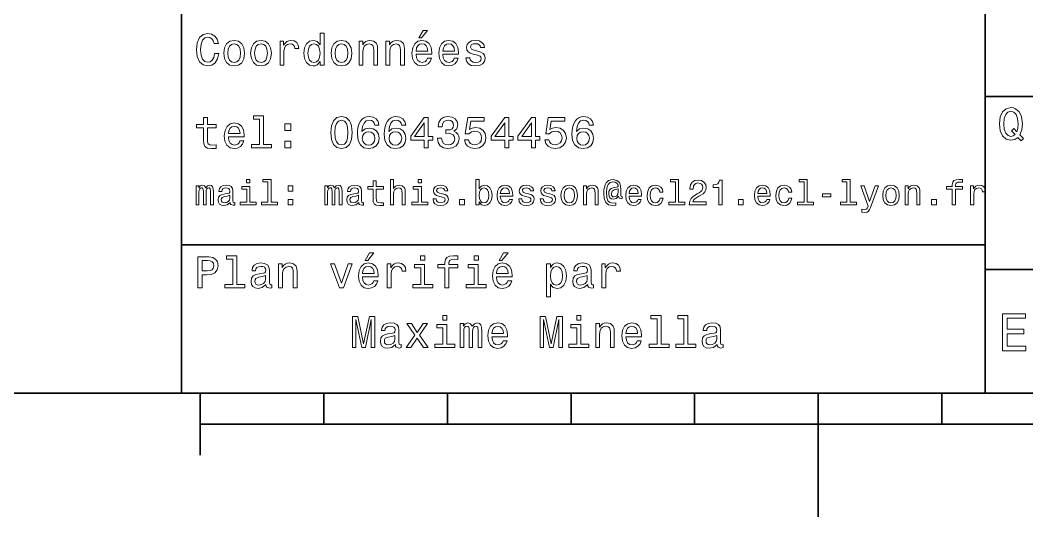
# Model space of a CAD drawing. Extents: x 0 to 297, y 0 to 210.
# Drawn here: x 83.9 to 165.4, y 0 to 40.2 of the extents above; entities that cross this region are included whole.
import ezdxf

# ---------------------------------------------------------------- set-up
doc = ezdxf.new("R2010")
doc.units = 0

msp = doc.modelspace()

# ---------------------------------------------------------------- linework, layer by layer
at = {"color": 7, "lineweight": 35}
for p, q in [((97, 10), (97, 70)), ((162, 10), (162, 70)), ((162, 34), (287, 34)), ((97, 22), (162, 22)), ((162, 20), (287, 20)), ((10, 10), (287, 10)), ((97, 10), (287, 10)), ((98.5, 7.5), (198.5, 7.5))]:
    msp.add_line(p, q, dxfattribs=at)
at = {"color": 7, "lineweight": 35, "ltscale": 0.125}
msp.add_line((98.5, 10), (98.5, 5), dxfattribs=at)
at = {"color": 7, "lineweight": 35, "ltscale": 0.0625}
for p, q in [((108.5, 10), (108.5, 7.5)), ((118.5, 10), (118.5, 7.5)), ((128.5, 10), (128.5, 7.5)), ((138.5, 10), (138.5, 7.5)), ((158.5, 10), (158.5, 7.5))]:
    msp.add_line(p, q, dxfattribs=at)
at = {"color": 7, "lineweight": 35, "ltscale": 0.25}
msp.add_line((148.5, 10), (148.5, 0), dxfattribs=at)
at = {"color": 7, "lineweight": 13}
for points in [[(99.66787, 37.460373), (99.595818, 37.15778), (99.476944, 36.941643), (99.311241, 36.808357), (99.116714, 36.765129), (98.882568, 36.829971), (98.698845, 37.024494), (98.57637, 37.341499), (98.536743, 37.780979), (98.57637, 38.216858), (98.695244, 38.537464), (98.87896, 38.731987), (99.116714, 38.80043), (99.289627, 38.764408), (99.437317, 38.663544), (99.552597, 38.501442), (99.631844, 38.278099), (99.97406, 38.278099), (99.865997, 38.620316), (99.678673, 38.879681), (99.422913, 39.041786), (99.116714, 39.099422), (98.734871, 39.009365), (98.443085, 38.757202), (98.25576, 38.342937), (98.190926, 37.780979), (98.25576, 37.219021), (98.443085, 36.804756), (98.734871, 36.548992), (99.116714, 36.462536), (99.451729, 36.530979), (99.721901, 36.721901), (99.912827, 37.035301), (100.013687, 37.460373)], [(108.201729, 36.829971), (108.201729, 36.530979), (108.51873, 36.530979), (108.51873, 39.117435), (108.20533, 39.117435), (108.20533, 38.170029), (107.963974, 38.443802), (107.816284, 38.508644), (107.646973, 38.533859), (107.340775, 38.461815), (107.103027, 38.260086), (106.948128, 37.935879), (106.894089, 37.5), (106.948128, 37.064121), (107.103027, 36.736309), (107.340775, 36.530979), (107.646973, 36.462536), (107.816284, 36.487751), (107.967575, 36.552593)], [(116.184441, 38.728386), (116.396973, 38.728386), (116.897697, 39.340778), (116.54467, 39.340778)], [(100.413544, 37.496399), (100.471184, 37.056915), (100.636887, 36.732708), (100.899857, 36.530979), (101.252884, 36.462536), (101.602303, 36.530979), (101.865273, 36.729107), (102.030983, 37.053314), (102.092216, 37.496399), (102.030983, 37.935879), (101.865273, 38.263687), (101.602303, 38.461815), (101.252884, 38.533859), (100.899857, 38.461815), (100.636887, 38.260086), (100.471184, 37.935879)], [(102.58213, 37.496399), (102.639771, 37.056915), (102.805473, 36.732708), (103.068443, 36.530979), (103.421471, 36.462536), (103.770897, 36.530979), (104.033859, 36.729107), (104.19957, 37.053314), (104.260803, 37.496399), (104.19957, 37.935879), (104.033859, 38.263687), (103.770897, 38.461815), (103.421471, 38.533859), (103.068443, 38.461815), (102.805473, 38.260086), (102.639771, 37.935879)], [(104.963257, 36.530979), (105.280258, 36.530979), (105.280258, 37.636887), (105.312683, 37.903458), (105.409943, 38.094379), (105.568443, 38.209652), (105.780983, 38.249279), (105.939484, 38.224064), (106.058357, 38.152016), (106.130402, 38.029537), (106.155617, 37.863831), (106.476227, 37.863831), (106.432999, 38.155621), (106.314117, 38.364552), (106.115997, 38.490635), (105.845825, 38.533859), (105.662102, 38.505043), (105.503601, 38.432995), (105.363113, 38.310516), (105.251442, 38.144814), (105.251442, 38.465416), (104.963257, 38.465416)], [(109.087898, 37.496399), (109.145531, 37.056915), (109.311241, 36.732708), (109.574203, 36.530979), (109.927231, 36.462536), (110.276657, 36.530979), (110.539627, 36.729107), (110.70533, 37.053314), (110.766571, 37.496399), (110.70533, 37.935879), (110.539627, 38.263687), (110.276657, 38.461815), (109.927231, 38.533859), (109.574203, 38.461815), (109.311241, 38.260086), (109.145531, 37.935879)], [(111.350143, 36.530979), (111.667145, 36.530979), (111.667145, 37.647694), (111.69957, 37.903458), (111.804031, 38.090778), (111.966141, 38.206051), (112.182274, 38.249279), (112.355186, 38.213257), (112.463257, 38.115993), (112.517288, 37.953888), (112.535301, 37.737751), (112.535301, 36.530979), (112.852303, 36.530979), (112.852303, 37.802593), (112.837898, 38.058357), (112.773056, 38.270893), (112.560516, 38.465416), (112.229103, 38.533859), (112.045387, 38.508644), (111.890488, 38.440201), (111.757202, 38.324928), (111.65274, 38.170029), (111.65274, 38.465416), (111.350143, 38.465416)], [(113.51873, 36.530979), (113.835732, 36.530979), (113.835732, 37.647694), (113.868156, 37.903458), (113.972626, 38.090778), (114.134727, 38.206051), (114.350861, 38.249279), (114.523773, 38.213257), (114.631844, 38.115993), (114.685883, 37.953888), (114.703888, 37.737751), (114.703888, 36.530979), (115.020889, 36.530979), (115.020889, 37.802593), (115.006485, 38.058357), (114.941643, 38.270893), (114.729111, 38.465416), (114.39769, 38.533859), (114.213974, 38.508644), (114.059082, 38.440201), (113.925789, 38.324928), (113.821327, 38.170029), (113.821327, 38.465416), (113.51873, 38.465416)], [(115.964699, 37.406338), (117.232712, 37.406338), (117.236313, 37.554035), (117.178673, 37.9683), (117.020172, 38.278099), (116.768013, 38.465416), (116.432999, 38.533859), (116.105186, 38.461815), (115.853027, 38.260086), (115.690918, 37.932278), (115.633286, 37.5), (115.687317, 37.056915), (115.849426, 36.732708), (116.097984, 36.530979), (116.422188, 36.462536), (116.703171, 36.509365), (116.933716, 36.631844), (117.103027, 36.826366), (117.200287, 37.085735), (116.886887, 37.085735), (116.822044, 36.941643), (116.728386, 36.833572), (116.461815, 36.747116), (116.256485, 36.786743), (116.101585, 36.912823), (116.000717, 37.118156), (115.964699, 37.395531)], [(118.133286, 37.406338), (119.401299, 37.406338), (119.4049, 37.554035), (119.34726, 37.9683), (119.188766, 38.278099), (118.9366, 38.465416), (118.601585, 38.533859), (118.273773, 38.461815), (118.021614, 38.260086), (117.859512, 37.932278), (117.801872, 37.5), (117.855911, 37.056915), (118.018013, 36.732708), (118.266571, 36.530979), (118.590775, 36.462536), (118.871758, 36.509365), (119.10231, 36.631844), (119.271614, 36.826366), (119.368881, 37.085735), (119.055481, 37.085735), (118.990631, 36.941643), (118.896973, 36.833572), (118.630402, 36.747116), (118.425072, 36.786743), (118.270172, 36.912823), (118.169312, 37.118156), (118.133286, 37.395531)], [(120.971901, 37.658501), (120.66571, 37.730545), (120.438766, 37.8134), (120.363113, 37.982708), (120.384727, 38.101585), (120.460373, 38.188038), (120.582855, 38.242073), (120.759369, 38.263687), (120.92868, 38.242073), (121.061966, 38.177231), (121.148415, 38.079971), (121.184441, 37.950287), (121.49424, 37.950287), (121.49424, 37.957493), (121.440201, 38.191643), (121.292511, 38.375359), (121.061966, 38.490635), (120.759369, 38.533859), (120.453171, 38.490635), (120.229828, 38.371758), (120.08934, 38.195244), (120.046112, 37.971901), (120.078529, 37.755764), (120.179398, 37.604465), (120.3451, 37.496399), (120.586456, 37.42075), (120.939484, 37.334293), (121.155624, 37.244236), (121.213257, 37.172188), (121.234871, 37.064121), (121.202454, 36.930836), (121.115997, 36.829971), (120.97551, 36.765129), (120.788185, 36.743515), (120.590057, 36.765129), (120.445969, 36.840778), (120.348709, 36.963257), (120.309082, 37.132565), (120.002884, 37.132565), (120.053314, 36.844379), (120.201012, 36.635445), (120.435158, 36.509365), (120.759369, 36.462536), (121.097984, 36.509365), (121.346542, 36.635445), (121.497841, 36.837173), (121.551872, 37.100143), (121.512253, 37.327087), (121.400574, 37.481987), (121.216858, 37.582851)], [(100.737755, 37.5), (100.770172, 37.824207), (100.87104, 38.058357), (101.033142, 38.20245), (101.252884, 38.25288), (101.469017, 38.20245), (101.631126, 38.061958), (101.731987, 37.824207), (101.768013, 37.5), (101.731987, 37.172188), (101.631126, 36.934437), (101.469017, 36.790344), (101.252884, 36.743515), (101.033142, 36.790344), (100.87104, 36.934437), (100.770172, 37.172188)], [(102.906342, 37.5), (102.938759, 37.824207), (103.039627, 38.058357), (103.201729, 38.20245), (103.421471, 38.25288), (103.637611, 38.20245), (103.799713, 38.061958), (103.900574, 37.824207), (103.9366, 37.5), (103.900574, 37.172188), (103.799713, 36.934437), (103.637611, 36.790344), (103.421471, 36.743515), (103.201729, 36.790344), (103.039627, 36.934437), (102.938759, 37.172188)], [(107.701012, 38.249279), (107.909943, 38.198845), (108.068443, 38.058357), (108.162102, 37.824207), (108.198128, 37.5), (108.162102, 37.172188), (108.068443, 36.938038), (107.909943, 36.793949), (107.701012, 36.747116), (107.502884, 36.793949), (107.351585, 36.938038), (107.250717, 37.175793), (107.2183, 37.5), (107.250717, 37.820606), (107.351585, 38.054756), (107.502884, 38.198845)], [(109.412102, 37.5), (109.444527, 37.824207), (109.545387, 38.058357), (109.707489, 38.20245), (109.927231, 38.25288), (110.143372, 38.20245), (110.305473, 38.061958), (110.406342, 37.824207), (110.44236, 37.5), (110.406342, 37.172188), (110.305473, 36.934437), (110.143372, 36.790344), (109.927231, 36.743515), (109.707489, 36.790344), (109.545387, 36.934437), (109.444527, 37.172188)], [(115.964699, 37.672909), (116.004318, 37.921471), (116.101585, 38.105186), (116.249283, 38.216858), (116.443802, 38.256485), (116.634727, 38.216858), (116.782425, 38.105186), (116.872482, 37.921471), (116.9049, 37.672909)], [(118.133286, 37.672909), (118.172913, 37.921471), (118.270172, 38.105186), (118.41787, 38.216858), (118.612396, 38.256485), (118.803314, 38.216858), (118.951012, 38.105186), (119.041069, 37.921471), (119.073486, 37.672909)], [(164.642654, 30.685879), (164.916428, 30.401297), (165.107346, 30.592218), (164.811966, 30.894812), (164.963257, 31.305475), (165.010086, 31.780979), (164.941635, 32.339336), (164.862396, 32.56628), (164.757919, 32.753601), (164.46254, 33.009365), (164.282425, 33.074207), (164.08429, 33.099422), (163.702454, 33.009365), (163.41066, 32.757202), (163.223343, 32.342937), (163.158508, 31.780979), (163.223343, 31.219019), (163.407059, 30.804754), (163.698853, 30.54899), (164.08429, 30.462536), (164.39769, 30.520172)], [(164.41571, 30.916426), (164.260803, 30.801151), (164.08429, 30.765129), (163.850143, 30.829971), (163.666428, 31.024494), (163.543945, 31.341497), (163.504318, 31.780979), (163.543945, 32.216858), (163.662827, 32.537464), (163.846542, 32.731987), (164.08429, 32.80043), (164.318451, 32.731987), (164.502167, 32.533859), (164.621033, 32.213257), (164.664261, 31.780979), (164.631851, 31.40634), (164.5634, 31.150576), (164.329254, 31.395533), (164.13472, 31.211815)], [(98.763687, 31.449568), (98.763687, 30.480547), (98.785301, 30.167147), (98.886169, 29.951008), (99.087898, 29.824926), (99.430115, 29.7817), (99.804756, 29.799711), (99.804756, 30.073486), (99.530983, 30.051872), (99.282417, 30.08069), (99.149132, 30.170748), (99.091499, 30.322046), (99.080688, 30.534582), (99.080688, 31.449568), (99.804756, 31.449568), (99.804756, 31.71974), (99.080688, 31.71974), (99.080688, 32.285301), (98.763687, 32.285301), (98.763687, 31.71974), (98.216141, 31.71974), (98.216141, 31.449568)], [(100.784584, 30.725504), (102.052597, 30.725504), (102.056198, 30.873198), (101.998558, 31.287464), (101.840057, 31.597261), (101.587898, 31.784582), (101.252884, 31.853025), (100.925072, 31.780979), (100.672913, 31.57925), (100.510803, 31.25144), (100.453171, 30.819164), (100.507202, 30.37608), (100.669312, 30.051872), (100.91787, 29.850143), (101.242073, 29.7817), (101.523056, 29.828529), (101.753601, 29.951008), (101.922913, 30.145533), (102.020172, 30.404898), (101.706772, 30.404898), (101.64193, 30.260807), (101.548271, 30.152737), (101.2817, 30.066282), (101.07637, 30.105907), (100.921471, 30.231987), (100.820602, 30.437319), (100.784584, 30.714697)], [(103.306198, 32.170029), (103.306198, 30.116714), (102.654175, 30.116714), (102.654175, 29.850143), (104.271614, 29.850143), (104.271614, 30.116714), (103.623199, 30.116714), (103.623199, 32.4366), (102.809074, 32.4366), (102.809074, 32.170029)], [(105.341499, 31.247837), (105.838615, 31.247837), (105.838615, 31.784582), (105.341499, 31.784582)], [(109.059074, 31.071325), (109.113113, 30.505762), (109.282425, 30.102304), (109.552597, 29.857347), (109.927231, 29.778097), (110.298271, 29.857347), (110.568443, 30.102304), (110.734146, 30.505762), (110.791786, 31.071325), (110.734146, 31.633286), (110.665703, 31.856628), (110.568443, 32.040344), (110.298271, 32.285301), (109.927231, 32.368156), (109.552597, 32.285301), (109.282425, 32.036743), (109.113113, 31.633286)], [(109.4049, 31.071325), (109.433716, 31.507204), (109.523773, 31.820604), (109.685883, 32.004322), (109.927231, 32.069164), (110.164986, 32.004322), (110.327087, 31.820604), (110.417145, 31.507204), (110.445969, 31.071325), (110.417145, 30.631844), (110.327087, 30.318443), (110.164986, 30.134726), (109.927231, 30.073486), (109.685883, 30.134726), (109.523773, 30.318443), (109.433716, 30.631844)], [(112.960373, 31.676512), (112.89193, 31.9683), (112.733429, 32.184437), (112.488472, 32.321323), (112.171471, 32.368156), (111.958931, 32.342937), (111.775215, 32.274494), (111.613113, 32.162823), (111.476227, 32.004322), (111.368156, 31.806194), (111.288902, 31.56484), (111.238472, 31.280258), (111.22406, 30.959654), (111.2817, 30.448126), (111.458214, 30.077089), (111.742798, 29.853746), (112.131844, 29.778097), (112.48127, 29.842939), (112.747841, 30.012247), (112.920746, 30.278818), (112.981987, 30.617435), (112.920746, 30.959654), (112.755043, 31.222622), (112.499283, 31.388329), (112.182274, 31.445965), (111.840057, 31.373919), (111.58429, 31.168587), (111.638329, 31.56484), (111.753601, 31.849422), (111.930115, 32.01873), (112.175072, 32.076366), (112.355186, 32.04755), (112.492073, 31.971901), (112.58213, 31.845821), (112.62896, 31.676512)], [(115.12896, 31.676512), (115.060516, 31.9683), (114.902016, 32.184437), (114.657059, 32.321323), (114.340057, 32.368156), (114.127518, 32.342937), (113.943802, 32.274494), (113.7817, 32.162823), (113.644814, 32.004322), (113.536743, 31.806194), (113.457489, 31.56484), (113.407059, 31.280258), (113.392654, 30.959654), (113.450287, 30.448126), (113.626801, 30.077089), (113.911385, 29.853746), (114.30043, 29.778097), (114.649857, 29.842939), (114.916428, 30.012247), (115.08934, 30.278818), (115.150574, 30.617435), (115.08934, 30.959654), (114.92363, 31.222622), (114.66787, 31.388329), (114.350861, 31.445965), (114.008644, 31.373919), (113.752884, 31.168587), (113.806915, 31.56484), (113.922188, 31.849422), (114.098701, 32.01873), (114.343658, 32.076366), (114.523773, 32.04755), (114.66066, 31.971901), (114.750717, 31.845821), (114.797546, 31.676512)], [(116.631126, 29.850143), (116.95533, 29.850143), (116.95533, 30.46974), (117.311958, 30.46974), (117.311958, 30.757925), (116.95533, 30.757925), (116.95533, 32.296108), (116.627518, 32.296108), (115.532425, 30.786743), (115.532425, 30.46974), (116.631126, 30.46974)], [(115.835014, 30.757925), (116.631126, 31.878241), (116.631126, 30.757925)], [(117.693802, 30.635447), (117.693802, 30.610229), (117.751442, 30.264408), (117.920746, 30.005043), (118.187317, 29.839336), (118.540344, 29.778097), (118.914986, 29.839336), (119.195969, 29.997837), (119.376083, 30.25), (119.440926, 30.574207), (119.412109, 30.786743), (119.332855, 30.959654), (119.203171, 31.092939), (119.030258, 31.190201), (119.264412, 31.384726), (119.34726, 31.694523), (119.293228, 31.975504), (119.138329, 32.188038), (118.886169, 32.321323), (118.540344, 32.368156), (118.216141, 32.310516), (117.967583, 32.152016), (117.805481, 31.899855), (117.751442, 31.56484), (117.751442, 31.539625), (118.072044, 31.539625), (118.100868, 31.770172), (118.194527, 31.935879), (118.345825, 32.036743), (118.558357, 32.072765), (118.745682, 32.043949), (118.882568, 31.9683), (118.965416, 31.845821), (118.997841, 31.680115), (118.965416, 31.503601), (118.878967, 31.384726), (118.727669, 31.312679), (118.522339, 31.291065), (118.381844, 31.294668), (118.381844, 31.010086), (118.558357, 31.01729), (118.785301, 30.984869), (118.954613, 30.898415), (119.055481, 30.757925), (119.091499, 30.574207), (119.051872, 30.365273), (118.947403, 30.210375), (118.7817, 30.113111), (118.561958, 30.08069), (118.335014, 30.116714), (118.169312, 30.224783), (118.064842, 30.397694), (118.025215, 30.635447)], [(119.876801, 30.502161), (119.956055, 30.206772), (120.132568, 29.976225), (120.391937, 29.832132), (120.723343, 29.778097), (121.087173, 29.842939), (121.371758, 30.019451), (121.551872, 30.300432), (121.620316, 30.660662), (121.559082, 30.995676), (121.386169, 31.258644), (121.115997, 31.427954), (120.766571, 31.489193), (120.496399, 31.445965), (120.287468, 31.327089), (120.388329, 32.000721), (121.483429, 32.000721), (121.483429, 32.296108), (120.146973, 32.296108), (119.948853, 30.970461), (120.23703, 30.970461), (120.445969, 31.139769), (120.71254, 31.201008), (120.943085, 31.161383), (121.119598, 31.046108), (121.23127, 30.869596), (121.270897, 30.642651), (121.23127, 30.415705), (121.115997, 30.239193), (120.939484, 30.127522), (120.71254, 30.087896), (120.521614, 30.113111), (120.373917, 30.195965), (120.265854, 30.325647), (120.211815, 30.502161)], [(123.136887, 29.850143), (123.461098, 29.850143), (123.461098, 30.46974), (123.817726, 30.46974), (123.817726, 30.757925), (123.461098, 30.757925), (123.461098, 32.296108), (123.133286, 32.296108), (122.038185, 30.786743), (122.038185, 30.46974), (123.136887, 30.46974)], [(122.340782, 30.757925), (123.136887, 31.878241), (123.136887, 30.757925)], [(125.305481, 29.850143), (125.629684, 29.850143), (125.629684, 30.46974), (125.986313, 30.46974), (125.986313, 30.757925), (125.629684, 30.757925), (125.629684, 32.296108), (125.30188, 32.296108), (124.206772, 30.786743), (124.206772, 30.46974), (125.305481, 30.46974)], [(124.509369, 30.757925), (125.305481, 31.878241), (125.305481, 30.757925)], [(126.382568, 30.502161), (126.461823, 30.206772), (126.638336, 29.976225), (126.897697, 29.832132), (127.229111, 29.778097), (127.592941, 29.842939), (127.877525, 30.019451), (128.057648, 30.300432), (128.126083, 30.660662), (128.06485, 30.995676), (127.891937, 31.258644), (127.621765, 31.427954), (127.272339, 31.489193), (127.002167, 31.445965), (126.793228, 31.327089), (126.894096, 32.000721), (127.989197, 32.000721), (127.989197, 32.296108), (126.65274, 32.296108), (126.454613, 30.970461), (126.742798, 30.970461), (126.951736, 31.139769), (127.218307, 31.201008), (127.448853, 31.161383), (127.625366, 31.046108), (127.737038, 30.869596), (127.776657, 30.642651), (127.737038, 30.415705), (127.621765, 30.239193), (127.445251, 30.127522), (127.218307, 30.087896), (127.027382, 30.113111), (126.879684, 30.195965), (126.771622, 30.325647), (126.717583, 30.502161)], [(130.309082, 31.676512), (130.240631, 31.9683), (130.082138, 32.184437), (129.837189, 32.321323), (129.520172, 32.368156), (129.307648, 32.342937), (129.123932, 32.274494), (128.961823, 32.162823), (128.824936, 32.004322), (128.716858, 31.806194), (128.637619, 31.56484), (128.587189, 31.280258), (128.572769, 30.959654), (128.630402, 30.448126), (128.806915, 30.077089), (129.091507, 29.853746), (129.48056, 29.778097), (129.829971, 29.842939), (130.096542, 30.012247), (130.269455, 30.278818), (130.330688, 30.617435), (130.269455, 30.959654), (130.10376, 31.222622), (129.847992, 31.388329), (129.530991, 31.445965), (129.188766, 31.373919), (128.932999, 31.168587), (128.98703, 31.56484), (129.10231, 31.849422), (129.278824, 32.01873), (129.523773, 32.076366), (129.703888, 32.04755), (129.84079, 31.971901), (129.930847, 31.845821), (129.977676, 31.676512)], [(100.784584, 30.992075), (100.824211, 31.240633), (100.921471, 31.424351), (101.069168, 31.536022), (101.263687, 31.575647), (101.454613, 31.536022), (101.602303, 31.424351), (101.69236, 31.240633), (101.724785, 30.992075)], [(112.632568, 30.613832), (112.592941, 30.386887), (112.492073, 30.213976), (112.329971, 30.098703), (112.128242, 30.062679), (111.915703, 30.098703), (111.753601, 30.210375), (111.649139, 30.383286), (111.616714, 30.610229), (111.65274, 30.833572), (111.753601, 31.002882), (111.919312, 31.11095), (112.142654, 31.150576), (112.337173, 31.11095), (112.492073, 31.006483), (112.592941, 30.837175)], [(114.801147, 30.613832), (114.761528, 30.386887), (114.66066, 30.213976), (114.498558, 30.098703), (114.296829, 30.062679), (114.08429, 30.098703), (113.922188, 30.210375), (113.817726, 30.383286), (113.785301, 30.610229), (113.821327, 30.833572), (113.922188, 31.002882), (114.087898, 31.11095), (114.311241, 31.150576), (114.505768, 31.11095), (114.66066, 31.006483), (114.761528, 30.837175)], [(129.981277, 30.613832), (129.94165, 30.386887), (129.84079, 30.213976), (129.67868, 30.098703), (129.476944, 30.062679), (129.26442, 30.098703), (129.10231, 30.210375), (128.997849, 30.383286), (128.965424, 30.610229), (129.00145, 30.833572), (129.10231, 31.002882), (129.268021, 31.11095), (129.491364, 31.150576), (129.685883, 31.11095), (129.84079, 31.006483), (129.94165, 30.837175)], [(105.341499, 29.850143), (105.838615, 29.850143), (105.838615, 30.386887), (105.341499, 30.386887)], [(102.524498, 27.293949), (102.256485, 27.293949), (102.256485, 27.005764), (102.524498, 27.005764)], [(103.979828, 27.080692), (103.979828, 25.438042), (103.458214, 25.438042), (103.458214, 25.224785), (104.752159, 25.224785), (104.752159, 25.438042), (104.233429, 25.438042), (104.233429, 27.293949), (103.58213, 27.293949), (103.58213, 27.080692)], [(112.489914, 26.504324), (112.489914, 25.729107), (112.507202, 25.478388), (112.587898, 25.305477), (112.749275, 25.204613), (113.023056, 25.170031), (113.322769, 25.184439), (113.322769, 25.40346), (113.103745, 25.386168), (112.9049, 25.409224), (112.798271, 25.48127), (112.752159, 25.602306), (112.743515, 25.772335), (112.743515, 26.504324), (113.322769, 26.504324), (113.322769, 26.720463), (112.743515, 26.720463), (112.743515, 27.172913), (112.489914, 27.172913), (112.489914, 26.720463), (112.051872, 26.720463), (112.051872, 26.504324)], [(113.884727, 25.224785), (114.138329, 25.224785), (114.138329, 26.118156), (114.164261, 26.322767), (114.247833, 26.472624), (114.377518, 26.564842), (114.55043, 26.599424), (114.688759, 26.570606), (114.775215, 26.492796), (114.818443, 26.363113), (114.832855, 26.190203), (114.832855, 25.224785), (115.086456, 25.224785), (115.086456, 26.242077), (115.074928, 26.446688), (115.023056, 26.616716), (114.853027, 26.772335), (114.587891, 26.827091), (114.443802, 26.806917), (114.319885, 26.752163), (114.216141, 26.665707), (114.138329, 26.547552), (114.138329, 27.293949), (113.884727, 27.293949)], [(116.403458, 27.293949), (116.135445, 27.293949), (116.135445, 27.005764), (116.403458, 27.005764)], [(121.0634, 25.463978), (121.250717, 25.242075), (121.507202, 25.170031), (121.749283, 25.224785), (121.942368, 25.38905), (122.0634, 25.651299), (122.109512, 26), (122.0634, 26.348703), (121.939484, 26.60807), (121.749283, 26.769453), (121.507202, 26.827091), (121.253601, 26.752163), (121.149857, 26.659943), (121.0634, 26.536024), (121.0634, 27.293949), (120.809799, 27.293949), (120.809799, 25.224785), (121.0634, 25.224785)], [(132.648422, 25.734871), (132.648422, 25.902018), (132.60231, 25.893373), (132.547546, 25.913546), (132.530258, 25.974064), (132.530258, 26.446688), (132.507202, 26.780981), (132.414993, 27.02882), (132.198853, 27.213257), (131.896255, 27.279539), (131.720459, 27.262249), (131.570618, 27.210375), (131.440918, 27.12392), (131.337189, 27.002882), (131.256485, 26.850145), (131.198853, 26.662825), (131.164276, 26.438042), (131.15274, 26.184439), (131.193085, 25.737753), (131.322769, 25.42075), (131.53891, 25.230549), (131.84726, 25.170031), (132.129684, 25.216139), (132.129684, 25.406342), (131.881851, 25.360231), (131.642654, 25.409224), (131.484161, 25.567724), (131.397705, 25.835735), (131.371765, 26.224785), (131.400574, 26.605188), (131.498566, 26.876081), (131.657059, 27.040346), (131.887604, 27.095102), (132.0634, 27.063402), (132.193085, 26.988474), (132.273773, 26.876081), (132.302597, 26.746399), (132.270905, 26.682999), (132.184448, 26.654179), (131.902023, 26.610952), (131.746399, 26.547552), (131.634003, 26.449568), (131.567719, 26.314121), (131.547546, 26.135448), (131.573486, 25.942364), (131.645538, 25.798271), (131.763687, 25.708935), (131.919312, 25.680117), (132.146973, 25.740635), (132.340057, 25.930836), (132.340057, 25.913546), (132.386169, 25.760807), (132.544678, 25.714699)], [(136.942368, 27.080692), (136.942368, 25.438042), (136.420746, 25.438042), (136.420746, 25.224785), (137.714706, 25.224785), (137.714706, 25.438042), (137.195969, 25.438042), (137.195969, 27.293949), (136.544678, 27.293949), (136.544678, 27.080692)], [(138.066284, 25.224785), (139.440933, 25.224785), (139.440933, 25.472624), (138.354477, 25.472624), (138.414993, 25.60807), (138.518738, 25.720463), (138.838623, 25.925074), (139.008652, 26.011528), (139.198853, 26.135448), (139.334305, 26.279539), (139.412109, 26.449568), (139.440933, 26.642653), (139.391937, 26.884727), (139.256485, 27.074928), (139.048996, 27.195967), (138.780991, 27.239193), (138.504333, 27.190203), (138.293945, 27.054756), (138.158508, 26.838617), (138.112396, 26.553314), (138.112396, 26.51297), (138.374649, 26.51297), (138.374649, 26.536024), (138.400574, 26.731989), (138.478394, 26.876081), (138.60231, 26.9683), (138.766571, 27), (138.933716, 26.971182), (139.057648, 26.899136), (139.138336, 26.786745), (139.167145, 26.645535), (139.146973, 26.51297), (139.092224, 26.400578), (139, 26.302595), (138.873199, 26.216139), (138.703171, 26.12392), (138.420746, 25.945246), (138.221909, 25.755045), (138.10376, 25.524496), (138.066284, 25.233431)], [(140.452454, 25.224785), (140.714706, 25.224785), (140.714706, 27.239193), (140.518738, 27.239193), (140.466858, 27.063402), (140.363113, 26.945246), (140.20462, 26.876081), (139.985596, 26.853027), (139.985596, 26.648417), (140.452454, 26.648417)], [(147.351593, 27.080692), (147.351593, 25.438042), (146.829987, 25.438042), (146.829987, 25.224785), (148.123932, 25.224785), (148.123932, 25.438042), (147.605194, 25.438042), (147.605194, 27.293949), (146.953903, 27.293949), (146.953903, 27.080692)], [(150.821335, 27.080692), (150.821335, 25.438042), (150.299713, 25.438042), (150.299713, 25.224785), (151.593674, 25.224785), (151.593674, 25.438042), (151.074936, 25.438042), (151.074936, 27.293949), (150.423645, 27.293949), (150.423645, 27.080692)], [(159.342957, 26.504324), (159.342957, 25.224785), (159.596558, 25.224785), (159.596558, 26.504324), (160.172928, 26.504324), (160.172928, 26.720463), (159.596558, 26.720463), (159.596558, 26.815563), (159.61673, 26.930836), (159.683014, 27.008646), (159.79541, 27.054756), (159.956787, 27.072046), (160.172928, 27.06052), (160.172928, 27.279539), (159.899139, 27.293949), (159.651306, 27.268013), (159.478394, 27.190203), (159.374649, 27.054756), (159.342957, 26.861671), (159.342957, 26.720463), (158.878967, 26.720463), (158.878967, 26.504324)], [(98.170029, 25.224785), (98.403458, 25.224785), (98.403458, 26.259367), (98.41787, 26.414986), (98.461098, 26.527378), (98.527374, 26.59366), (98.613831, 26.619598), (98.682999, 26.596542), (98.729103, 26.538906), (98.752159, 26.440924), (98.760803, 26.311241), (98.760803, 25.224785), (98.979828, 25.224785), (98.979828, 26.259367), (98.99424, 26.412106), (99.03746, 26.524496), (99.106628, 26.59366), (99.193085, 26.619598), (99.262245, 26.596542), (99.308357, 26.538906), (99.337173, 26.311241), (99.337173, 25.224785), (99.570602, 25.224785), (99.570602, 26.293949), (99.556198, 26.515852), (99.510086, 26.685881), (99.41787, 26.789627), (99.268013, 26.827091), (99.092216, 26.769453), (98.956772, 26.602306), (98.850143, 26.766571), (98.671471, 26.827091), (98.507202, 26.769453), (98.394814, 26.60807), (98.394814, 26.772335), (98.170029, 26.772335)], [(100.925072, 25.426514), (100.925072, 25.417868), (100.939484, 25.319885), (100.982712, 25.250721), (101.164268, 25.195967), (101.305473, 25.219021), (101.305473, 25.414986), (101.244957, 25.406342), (101.164268, 25.443806), (101.149857, 25.559078), (101.149857, 26.360231), (101.115273, 26.564842), (101.014412, 26.708935), (100.838615, 26.795389), (100.590775, 26.827091), (100.348701, 26.792507), (100.170029, 26.694525), (100.05764, 26.541788), (100.020172, 26.340059), (100.020172, 26.322767), (100.247841, 26.322767), (100.268013, 26.443806), (100.331413, 26.53026), (100.435158, 26.582134), (100.58213, 26.602306), (100.723343, 26.587896), (100.824211, 26.54467), (100.884727, 26.469742), (100.9049, 26.365995), (100.893372, 26.244957), (100.84726, 26.184439), (100.731987, 26.155621), (100.515854, 26.132566), (100.268013, 26.080692), (100.092216, 25.988474), (99.988472, 25.844381), (99.956772, 25.631124), (99.985588, 25.440924), (100.074928, 25.299713), (100.219017, 25.210375), (100.41787, 25.178675), (100.685883, 25.239195)], [(102.515854, 25.438042), (102.515854, 26.720463), (101.864555, 26.720463), (101.864555, 26.504324), (102.262245, 26.504324), (102.262245, 25.438042), (101.743515, 25.438042), (101.743515, 25.224785), (103.040344, 25.224785), (103.040344, 25.438042)], [(105.60807, 26.342941), (106.005768, 26.342941), (106.005768, 26.772335), (105.60807, 26.772335)], [(108.579254, 25.224785), (108.812683, 25.224785), (108.812683, 26.259367), (108.827087, 26.414986), (108.870316, 26.527378), (108.9366, 26.59366), (109.023056, 26.619598), (109.092216, 26.596542), (109.138329, 26.538906), (109.161385, 26.440924), (109.170029, 26.311241), (109.170029, 25.224785), (109.389046, 25.224785), (109.389046, 26.259367), (109.403458, 26.412106), (109.446686, 26.524496), (109.515854, 26.59366), (109.602303, 26.619598), (109.671471, 26.596542), (109.717575, 26.538906), (109.746399, 26.311241), (109.746399, 25.224785), (109.979828, 25.224785), (109.979828, 26.293949), (109.965416, 26.515852), (109.919312, 26.685881), (109.827087, 26.789627), (109.677231, 26.827091), (109.501442, 26.769453), (109.365997, 26.602306), (109.259369, 26.766571), (109.080688, 26.827091), (108.916428, 26.769453), (108.804031, 26.60807), (108.804031, 26.772335), (108.579254, 26.772335)], [(111.33429, 25.426514), (111.33429, 25.417868), (111.348701, 25.319885), (111.39193, 25.250721), (111.573486, 25.195967), (111.714699, 25.219021), (111.714699, 25.414986), (111.654175, 25.406342), (111.573486, 25.443806), (111.559074, 25.559078), (111.559074, 26.360231), (111.524498, 26.564842), (111.42363, 26.708935), (111.247841, 26.795389), (111, 26.827091), (110.757927, 26.792507), (110.579254, 26.694525), (110.466858, 26.541788), (110.429398, 26.340059), (110.429398, 26.322767), (110.657059, 26.322767), (110.677231, 26.443806), (110.740631, 26.53026), (110.844376, 26.582134), (110.991356, 26.602306), (111.132568, 26.587896), (111.233429, 26.54467), (111.293945, 26.469742), (111.314117, 26.365995), (111.302597, 26.244957), (111.256485, 26.184439), (111.141212, 26.155621), (110.925072, 26.132566), (110.677231, 26.080692), (110.501442, 25.988474), (110.39769, 25.844381), (110.365997, 25.631124), (110.394814, 25.440924), (110.484146, 25.299713), (110.628242, 25.210375), (110.827087, 25.178675), (111.0951, 25.239195)], [(116.394814, 25.438042), (116.394814, 26.720463), (115.743515, 26.720463), (115.743515, 26.504324), (116.141205, 26.504324), (116.141205, 25.438042), (115.622475, 25.438042), (115.622475, 25.224785), (116.919304, 25.224785), (116.919304, 25.438042)], [(118.112389, 26.126802), (117.867432, 26.184439), (117.685883, 26.250721), (117.625359, 26.386168), (117.642654, 26.48127), (117.703171, 26.550434), (117.801147, 26.59366), (117.94236, 26.610952), (118.077805, 26.59366), (118.184433, 26.541788), (118.253601, 26.463978), (118.282417, 26.360231), (118.530258, 26.360231), (118.530258, 26.365995), (118.48703, 26.553314), (118.368874, 26.700289), (118.184433, 26.792507), (117.94236, 26.827091), (117.697403, 26.792507), (117.51873, 26.697407), (117.406342, 26.556196), (117.371758, 26.377523), (117.39769, 26.204613), (117.478386, 26.083574), (117.610947, 25.99712), (117.804031, 25.9366), (118.086456, 25.867435), (118.259369, 25.795389), (118.305473, 25.737753), (118.322769, 25.651299), (118.296829, 25.54467), (118.227661, 25.463978), (118.115273, 25.412106), (117.965416, 25.394814), (117.806915, 25.412106), (117.691643, 25.472624), (117.613831, 25.570606), (117.58213, 25.706053), (117.337173, 25.706053), (117.377518, 25.475506), (117.495674, 25.308359), (117.682999, 25.207495), (117.94236, 25.170031), (118.213257, 25.207495), (118.412102, 25.308359), (118.533142, 25.469742), (118.57637, 25.680117), (118.54467, 25.861673), (118.45533, 25.985592), (118.308357, 26.066284)], [(121.850143, 26), (121.821327, 25.740635), (121.743515, 25.550434), (121.619598, 25.43516), (121.463974, 25.397696), (121.293945, 25.43516), (121.170029, 25.550434), (121.092216, 25.737753), (121.066284, 26), (121.092216, 26.259367), (121.170029, 26.446688), (121.293945, 26.559078), (121.463974, 26.599424), (121.619598, 26.559078), (121.743515, 26.443806), (121.821327, 26.256485)], [(122.780983, 25.925074), (123.795387, 25.925074), (123.798271, 26.043228), (123.752167, 26.374641), (123.625359, 26.622478), (123.42363, 26.772335), (123.155624, 26.827091), (122.893372, 26.769453), (122.691643, 26.60807), (122.561958, 26.345821), (122.515854, 26), (122.559082, 25.645535), (122.688759, 25.386168), (122.887611, 25.224785), (123.146973, 25.170031), (123.371758, 25.207495), (123.556198, 25.305477), (123.691643, 25.461096), (123.769455, 25.668589), (123.51873, 25.668589), (123.466858, 25.553314), (123.39193, 25.46686), (123.178673, 25.397696), (123.014412, 25.429396), (122.890488, 25.53026), (122.809799, 25.694525), (122.780983, 25.916428)], [(122.780983, 26.138329), (122.812683, 26.337177), (122.890488, 26.48415), (123.008644, 26.573488), (123.164268, 26.605188), (123.317001, 26.573488), (123.435158, 26.48415), (123.507202, 26.337177), (123.533142, 26.138329)], [(125.051872, 26.126802), (124.806915, 26.184439), (124.625366, 26.250721), (124.564842, 26.386168), (124.582138, 26.48127), (124.642654, 26.550434), (124.740631, 26.59366), (124.881844, 26.610952), (125.017288, 26.59366), (125.123917, 26.541788), (125.193085, 26.463978), (125.221901, 26.360231), (125.469742, 26.360231), (125.469742, 26.365995), (125.426514, 26.553314), (125.308357, 26.700289), (125.123917, 26.792507), (124.881844, 26.827091), (124.636887, 26.792507), (124.458214, 26.697407), (124.345825, 26.556196), (124.311241, 26.377523), (124.337173, 26.204613), (124.41787, 26.083574), (124.55043, 25.99712), (124.743515, 25.9366), (125.02594, 25.867435), (125.198853, 25.795389), (125.244957, 25.737753), (125.262253, 25.651299), (125.236313, 25.54467), (125.167145, 25.463978), (125.054756, 25.412106), (124.9049, 25.394814), (124.746399, 25.412106), (124.631126, 25.472624), (124.553314, 25.570606), (124.521614, 25.706053), (124.276657, 25.706053), (124.317001, 25.475506), (124.435158, 25.308359), (124.622482, 25.207495), (124.881844, 25.170031), (125.15274, 25.207495), (125.351585, 25.308359), (125.472626, 25.469742), (125.515854, 25.680117), (125.484154, 25.861673), (125.394814, 25.985592), (125.247841, 26.066284)], [(126.786743, 26.126802), (126.541786, 26.184439), (126.360229, 26.250721), (126.299713, 26.386168), (126.317001, 26.48127), (126.377525, 26.550434), (126.47551, 26.59366), (126.616714, 26.610952), (126.752167, 26.59366), (126.858795, 26.541788), (126.927956, 26.463978), (126.956772, 26.360231), (127.204613, 26.360231), (127.204613, 26.365995), (127.161385, 26.553314), (127.043228, 26.700289), (126.858795, 26.792507), (126.616714, 26.827091), (126.371758, 26.792507), (126.193085, 26.697407), (126.080696, 26.556196), (126.046112, 26.377523), (126.072052, 26.204613), (126.15274, 26.083574), (126.285309, 25.99712), (126.478386, 25.9366), (126.760811, 25.867435), (126.933716, 25.795389), (126.979828, 25.737753), (126.997116, 25.651299), (126.971184, 25.54467), (126.902023, 25.463978), (126.789627, 25.412106), (126.639771, 25.394814), (126.48127, 25.412106), (126.365997, 25.472624), (126.288185, 25.570606), (126.256485, 25.706053), (126.011528, 25.706053), (126.051872, 25.475506), (126.170029, 25.308359), (126.357353, 25.207495), (126.616714, 25.170031), (126.887611, 25.207495), (127.086456, 25.308359), (127.207497, 25.469742), (127.250725, 25.680117), (127.219025, 25.861673), (127.129684, 25.985592), (126.982712, 26.066284)], [(127.688766, 25.99712), (127.734871, 25.645535), (127.867439, 25.386168), (128.07782, 25.224785), (128.360229, 25.170031), (128.639771, 25.224785), (128.850143, 25.383286), (128.982712, 25.642653), (129.031708, 25.99712), (128.982712, 26.348703), (128.850143, 26.610952), (128.639771, 26.769453), (128.360229, 26.827091), (128.07782, 26.769453), (127.867439, 26.60807), (127.734871, 26.348703)], [(127.948128, 26), (127.974068, 26.259367), (128.054764, 26.446688), (128.184448, 26.56196), (128.360229, 26.602306), (128.533142, 26.56196), (128.662827, 26.449568), (128.743515, 26.259367), (128.772339, 26), (128.743515, 25.737753), (128.662827, 25.547552), (128.533142, 25.432278), (128.360229, 25.394814), (128.184448, 25.432278), (128.054764, 25.547552), (127.974068, 25.737753)], [(129.498566, 25.224785), (129.752167, 25.224785), (129.752167, 26.118156), (129.778107, 26.322767), (129.861679, 26.472624), (129.991364, 26.564842), (130.164276, 26.599424), (130.302597, 26.570606), (130.389053, 26.492796), (130.432281, 26.363113), (130.446686, 26.190203), (130.446686, 25.224785), (130.700287, 25.224785), (130.700287, 26.242077), (130.688766, 26.446688), (130.636887, 26.616716), (130.466858, 26.772335), (130.201736, 26.827091), (130.054764, 26.806917), (129.930847, 26.752163), (129.824219, 26.659943), (129.740631, 26.536024), (129.740631, 26.772335), (129.498566, 26.772335)], [(132.314117, 26.279539), (132.285309, 26.100866), (132.213257, 25.974064), (132.103745, 25.896255), (131.97406, 25.873199), (131.884735, 25.887609), (131.821335, 25.939482), (131.780975, 26.025938), (131.769455, 26.146975), (131.818451, 26.345821), (131.985596, 26.449568), (132.314117, 26.53026)], [(133.190201, 25.925074), (134.20462, 25.925074), (134.207489, 26.043228), (134.161392, 26.374641), (134.034592, 26.622478), (133.832855, 26.772335), (133.56485, 26.827091), (133.302597, 26.769453), (133.100861, 26.60807), (132.971191, 26.345821), (132.925079, 26), (132.968307, 25.645535), (133.097992, 25.386168), (133.296829, 25.224785), (133.556198, 25.170031), (133.780975, 25.207495), (133.965424, 25.305477), (134.100861, 25.461096), (134.17868, 25.668589), (133.927963, 25.668589), (133.876083, 25.553314), (133.801147, 25.46686), (133.587906, 25.397696), (133.42363, 25.429396), (133.299713, 25.53026), (133.219025, 25.694525), (133.190201, 25.916428)], [(133.190201, 26.138329), (133.221909, 26.337177), (133.299713, 26.48415), (133.417877, 26.573488), (133.573486, 26.605188), (133.726227, 26.573488), (133.844391, 26.48415), (133.916428, 26.337177), (133.942368, 26.138329)], [(135.688766, 26.259367), (135.939484, 26.259367), (135.887604, 26.489914), (135.763702, 26.671471), (135.570618, 26.783863), (135.319885, 26.827091), (135.043228, 26.769453), (134.832855, 26.60807), (134.700287, 26.345821), (134.654175, 25.994238), (134.697418, 25.645535), (134.827087, 25.386168), (135.031708, 25.224785), (135.311249, 25.170031), (135.559082, 25.213257), (135.752167, 25.334295), (135.884735, 25.524496), (135.942368, 25.778099), (135.700287, 25.778099), (135.657074, 25.616716), (135.57637, 25.495678), (135.461105, 25.42075), (135.319885, 25.397696), (135.144104, 25.43516), (135.017303, 25.550434), (134.939484, 25.737753), (134.913544, 26.002882), (134.939484, 26.262249), (135.020172, 26.449568), (135.149857, 26.564842), (135.319885, 26.605188), (135.469742, 26.579252), (135.582138, 26.51297), (135.657074, 26.40346)], [(143.599426, 25.925074), (144.613846, 25.925074), (144.61673, 26.043228), (144.570618, 26.374641), (144.443817, 26.622478), (144.242081, 26.772335), (143.974075, 26.827091), (143.711823, 26.769453), (143.510101, 26.60807), (143.380417, 26.345821), (143.334305, 26), (143.377533, 25.645535), (143.507217, 25.386168), (143.706055, 25.224785), (143.965424, 25.170031), (144.190216, 25.207495), (144.374649, 25.305477), (144.510101, 25.461096), (144.587906, 25.668589), (144.337189, 25.668589), (144.285309, 25.553314), (144.210388, 25.46686), (143.997131, 25.397696), (143.832855, 25.429396), (143.708939, 25.53026), (143.62825, 25.694525), (143.599426, 25.916428)], [(143.599426, 26.138329), (143.631134, 26.337177), (143.708939, 26.48415), (143.827103, 26.573488), (143.982712, 26.605188), (144.135452, 26.573488), (144.253601, 26.48415), (144.325653, 26.337177), (144.351593, 26.138329)], [(146.097992, 26.259367), (146.348709, 26.259367), (146.296844, 26.489914), (146.172913, 26.671471), (145.979828, 26.783863), (145.729111, 26.827091), (145.452454, 26.769453), (145.242081, 26.60807), (145.109528, 26.345821), (145.063416, 25.994238), (145.106628, 25.645535), (145.236328, 25.386168), (145.440933, 25.224785), (145.720474, 25.170031), (145.968307, 25.213257), (146.161392, 25.334295), (146.293961, 25.524496), (146.351593, 25.778099), (146.109528, 25.778099), (146.066284, 25.616716), (145.985596, 25.495678), (145.870331, 25.42075), (145.729111, 25.397696), (145.553314, 25.43516), (145.426514, 25.550434), (145.348709, 25.737753), (145.322784, 26.002882), (145.348709, 26.262249), (145.429398, 26.449568), (145.559082, 26.564842), (145.729111, 26.605188), (145.878967, 26.579252), (145.991364, 26.51297), (146.066284, 26.40346)], [(148.829987, 25.884727), (149.52739, 25.884727), (149.52739, 26.112392), (148.829987, 26.112392)], [(153.092224, 26.772335), (152.648422, 25.49856), (152.213272, 26.772335), (151.936615, 26.772335), (152.524506, 25.13833), (152.472626, 24.994238), (152.391937, 24.896255), (152.2565, 24.864553), (152.023071, 24.893373), (152.023071, 24.648417), (152.268021, 24.62536), (152.443817, 24.648417), (152.567734, 24.720463), (152.657074, 24.844381), (152.734879, 25.025938), (153.363129, 26.772335)], [(153.711823, 25.99712), (153.757935, 25.645535), (153.890503, 25.386168), (154.100876, 25.224785), (154.383301, 25.170031), (154.662842, 25.224785), (154.873215, 25.383286), (155.005768, 25.642653), (155.054764, 25.99712), (155.005768, 26.348703), (154.873215, 26.610952), (154.662842, 26.769453), (154.383301, 26.827091), (154.100876, 26.769453), (153.890503, 26.60807), (153.757935, 26.348703)], [(153.971191, 26), (153.997131, 26.259367), (154.07782, 26.446688), (154.207504, 26.56196), (154.383301, 26.602306), (154.556213, 26.56196), (154.685883, 26.449568), (154.766586, 26.259367), (154.795395, 26), (154.766586, 25.737753), (154.685883, 25.547552), (154.556213, 25.432278), (154.383301, 25.394814), (154.207504, 25.432278), (154.07782, 25.547552), (153.997131, 25.737753)], [(155.521622, 25.224785), (155.775223, 25.224785), (155.775223, 26.118156), (155.801163, 26.322767), (155.884735, 26.472624), (156.01442, 26.564842), (156.187332, 26.599424), (156.325653, 26.570606), (156.412109, 26.492796), (156.455353, 26.363113), (156.469757, 26.190203), (156.469757, 25.224785), (156.723358, 25.224785), (156.723358, 26.242077), (156.711823, 26.446688), (156.659958, 26.616716), (156.489929, 26.772335), (156.224792, 26.827091), (156.07782, 26.806917), (155.953903, 26.752163), (155.847275, 26.659943), (155.763702, 26.536024), (155.763702, 26.772335), (155.521622, 26.772335)], [(160.821335, 25.224785), (161.074951, 25.224785), (161.074951, 26.10951), (161.100876, 26.322767), (161.17868, 26.475506), (161.305481, 26.567724), (161.475525, 26.599424), (161.602325, 26.579252), (161.697418, 26.521614), (161.755066, 26.423632), (161.775238, 26.291067), (162.031708, 26.291067), (161.997131, 26.524496), (161.902039, 26.691643), (161.74353, 26.792507), (161.52739, 26.827091), (161.380417, 26.804035), (161.253616, 26.746399), (161.14122, 26.648417), (161.05188, 26.515852), (161.05188, 26.772335), (160.821335, 26.772335)], [(100.896255, 25.766571), (100.861671, 25.616716), (100.769455, 25.501442), (100.631126, 25.426514), (100.461098, 25.400578), (100.351585, 25.414986), (100.273773, 25.461096), (100.224785, 25.541788), (100.210373, 25.654181), (100.221901, 25.755045), (100.268013, 25.827091), (100.452446, 25.907782), (100.685883, 25.942364), (100.896255, 26.011528)], [(105.60807, 25.224785), (106.005768, 25.224785), (106.005768, 25.654181), (105.60807, 25.654181)], [(111.305473, 25.766571), (111.270889, 25.616716), (111.178673, 25.501442), (111.040344, 25.426514), (110.870316, 25.400578), (110.760803, 25.414986), (110.682999, 25.461096), (110.634003, 25.541788), (110.619598, 25.654181), (110.631126, 25.755045), (110.677231, 25.827091), (110.861671, 25.907782), (111.0951, 25.942364), (111.305473, 26.011528)], [(119.48703, 25.224785), (119.884727, 25.224785), (119.884727, 25.654181), (119.48703, 25.654181)], [(142.040344, 25.224785), (142.438049, 25.224785), (142.438049, 25.654181), (142.040344, 25.654181)], [(157.65419, 25.224785), (158.05188, 25.224785), (158.05188, 25.654181), (157.65419, 25.654181)], [(111.84726, 20.728386), (112.059799, 20.728386), (112.560516, 21.340778), (112.207489, 21.340778)], [(122.690201, 20.728386), (122.90274, 20.728386), (123.403458, 21.340778), (123.05043, 21.340778)], [(98.324211, 18.530979), (98.655617, 18.530979), (98.655617, 19.586454), (99.023056, 19.586454), (99.394089, 19.604465), (99.689484, 19.730547), (99.880402, 19.975504), (99.945244, 20.310518), (99.894814, 20.620316), (99.750717, 20.847261), (99.51297, 20.98415), (99.188759, 21.030979), (98.324211, 21.030979)], [(99.098701, 20.724783), (99.314842, 20.703169), (99.473343, 20.634726), (99.567001, 20.508644), (99.599426, 20.310518), (99.5634, 20.101583), (99.466141, 19.975504), (99.30043, 19.910662), (99.073486, 19.892651), (98.655617, 19.892651), (98.655617, 20.724783)], [(101.137611, 20.850864), (101.137611, 18.79755), (100.485588, 18.79755), (100.485588, 18.530979), (102.103027, 18.530979), (102.103027, 18.79755), (101.454613, 18.79755), (101.454613, 21.117435), (100.640488, 21.117435), (100.640488, 20.850864)], [(103.824928, 18.78314), (103.824928, 18.772333), (103.842941, 18.649855), (103.896973, 18.5634), (104.123917, 18.494957), (104.30043, 18.523775), (104.30043, 18.768732), (104.224785, 18.757925), (104.123917, 18.804754), (104.105911, 18.948847), (104.105911, 19.950287), (104.062683, 20.206051), (103.9366, 20.386166), (103.716858, 20.494236), (103.407059, 20.533861), (103.104469, 20.490633), (102.881126, 20.368155), (102.740631, 20.177233), (102.693802, 19.925072), (102.693802, 19.903458), (102.978386, 19.903458), (103.003601, 20.054754), (103.082855, 20.162823), (103.21254, 20.227665), (103.396255, 20.252882), (103.572769, 20.234869), (103.698845, 20.180836), (103.774498, 20.087175), (103.799713, 19.957493), (103.785301, 19.806194), (103.727669, 19.730547), (103.583572, 19.694523), (103.3134, 19.665705), (103.003601, 19.600864), (102.783859, 19.48559), (102.654175, 19.305475), (102.614555, 19.038904), (102.650574, 18.801151), (102.762245, 18.62464), (102.94236, 18.512968), (103.190926, 18.473343), (103.52594, 18.54899)], [(104.844383, 18.530979), (105.161385, 18.530979), (105.161385, 19.647694), (105.193802, 19.903458), (105.298271, 20.090778), (105.460373, 20.206051), (105.676514, 20.249279), (105.849426, 20.213255), (105.957497, 20.115993), (106.011528, 19.95389), (106.029541, 19.737751), (106.029541, 18.530979), (106.346542, 18.530979), (106.346542, 19.802593), (106.33213, 20.058357), (106.267288, 20.270893), (106.054756, 20.465418), (105.723343, 20.533861), (105.539627, 20.508644), (105.384727, 20.440201), (105.251442, 20.324926), (105.146973, 20.170029), (105.146973, 20.465418), (104.844383, 20.465418)], [(109.761528, 18.530979), (110.096542, 18.530979), (110.802597, 20.465418), (110.474785, 20.465418), (109.930832, 18.905619), (109.376083, 20.465418), (109.04467, 20.465418)], [(111.627518, 19.40634), (112.895531, 19.40634), (112.899132, 19.554033), (112.841499, 19.9683), (112.682999, 20.278097), (112.430832, 20.465418), (112.095825, 20.533861), (111.768013, 20.461815), (111.515854, 20.260086), (111.353745, 19.932276), (111.296112, 19.5), (111.350143, 19.056915), (111.512245, 18.732708), (111.760803, 18.530979), (112.085014, 18.462536), (112.365997, 18.509365), (112.596542, 18.631844), (112.765854, 18.826368), (112.863113, 19.085733), (112.549713, 19.085733), (112.484871, 18.941643), (112.391212, 18.833572), (112.124641, 18.747118), (111.919312, 18.786743), (111.764412, 18.912823), (111.663544, 19.118155), (111.627518, 19.395533)], [(113.637604, 18.530979), (113.954613, 18.530979), (113.954613, 19.636887), (113.98703, 19.903458), (114.08429, 20.094379), (114.242798, 20.209654), (114.45533, 20.249279), (114.613831, 20.224062), (114.732712, 20.152016), (114.804756, 20.029537), (114.829971, 19.863832), (115.150574, 19.863832), (115.107346, 20.155619), (114.988472, 20.364553), (114.790344, 20.490633), (114.520172, 20.533861), (114.336456, 20.505043), (114.177956, 20.432997), (114.03746, 20.310518), (113.925789, 20.144812), (113.925789, 20.465418), (113.637604, 20.465418)], [(116.656342, 18.79755), (116.656342, 20.400576), (115.842216, 20.400576), (115.842216, 20.130404), (116.33934, 20.130404), (116.33934, 18.79755), (115.690918, 18.79755), (115.690918, 18.530979), (117.311958, 18.530979), (117.311958, 18.79755)], [(116.667145, 21.117435), (116.33213, 21.117435), (116.33213, 20.757204), (116.667145, 20.757204)], [(118.295387, 20.130404), (118.295387, 18.530979), (118.612396, 18.530979), (118.612396, 20.130404), (119.332855, 20.130404), (119.332855, 20.400576), (118.612396, 20.400576), (118.612396, 20.519451), (118.637611, 20.663544), (118.720459, 20.760807), (118.860954, 20.818443), (119.062683, 20.840057), (119.332855, 20.825647), (119.332855, 21.099422), (118.990631, 21.117435), (118.680832, 21.085014), (118.464699, 20.987751), (118.335014, 20.818443), (118.295387, 20.577089), (118.295387, 20.400576), (117.715424, 20.400576), (117.715424, 20.130404)], [(120.993515, 18.79755), (120.993515, 20.400576), (120.179398, 20.400576), (120.179398, 20.130404), (120.676514, 20.130404), (120.676514, 18.79755), (120.028099, 18.79755), (120.028099, 18.530979), (121.649139, 18.530979), (121.649139, 18.79755)], [(121.004326, 21.117435), (120.669312, 21.117435), (120.669312, 20.757204), (121.004326, 20.757204)], [(122.470459, 19.40634), (123.73848, 19.40634), (123.742081, 19.554033), (123.684441, 19.9683), (123.52594, 20.278097), (123.273773, 20.465418), (122.938766, 20.533861), (122.610954, 20.461815), (122.358795, 20.260086), (122.196686, 19.932276), (122.139053, 19.5), (122.193085, 19.056915), (122.355194, 18.732708), (122.603745, 18.530979), (122.927956, 18.462536), (123.208939, 18.509365), (123.439484, 18.631844), (123.608795, 18.826368), (123.706055, 19.085733), (123.392654, 19.085733), (123.327812, 18.941643), (123.234154, 18.833572), (122.967583, 18.747118), (122.762253, 18.786743), (122.607353, 18.912823), (122.506485, 19.118155), (122.470459, 19.395533)], [(126.829254, 20.166426), (126.829254, 20.465418), (126.512253, 20.465418), (126.512253, 17.7817), (126.829254, 17.7817), (126.829254, 18.826368), (126.940926, 18.657061), (127.067009, 18.545389), (127.38401, 18.462536), (127.6866, 18.530979), (127.924355, 18.736311), (128.079254, 19.060518), (128.136887, 19.5), (128.079254, 19.935879), (127.924355, 20.260086), (127.6866, 20.461815), (127.38401, 20.533861), (127.211098, 20.512247), (127.0634, 20.443804), (126.937325, 20.328529)], [(129.847992, 18.78314), (129.847992, 18.772333), (129.865997, 18.649855), (129.920029, 18.5634), (130.146973, 18.494957), (130.323486, 18.523775), (130.323486, 18.768732), (130.247849, 18.757925), (130.146973, 18.804754), (130.128967, 18.948847), (130.128967, 19.950287), (130.085739, 20.206051), (129.959656, 20.386166), (129.739914, 20.494236), (129.430115, 20.533861), (129.127533, 20.490633), (128.904175, 20.368155), (128.763687, 20.177233), (128.716858, 19.925072), (128.716858, 19.903458), (129.00145, 19.903458), (129.026657, 20.054754), (129.105911, 20.162823), (129.235596, 20.227665), (129.419312, 20.252882), (129.595825, 20.234869), (129.721909, 20.180836), (129.797562, 20.087175), (129.822769, 19.957493), (129.808365, 19.806194), (129.750732, 19.730547), (129.606628, 19.694523), (129.336456, 19.665705), (129.026657, 19.600864), (128.806915, 19.48559), (128.677246, 19.305475), (128.637619, 19.038904), (128.67363, 18.801151), (128.785309, 18.62464), (128.965424, 18.512968), (129.213989, 18.473343), (129.548996, 18.54899)], [(130.986313, 18.530979), (131.303314, 18.530979), (131.303314, 19.636887), (131.335739, 19.903458), (131.432999, 20.094379), (131.591507, 20.209654), (131.804047, 20.249279), (131.96254, 20.224062), (132.081421, 20.152016), (132.153473, 20.029537), (132.17868, 19.863832), (132.499283, 19.863832), (132.456055, 20.155619), (132.337189, 20.364553), (132.139053, 20.490633), (131.868881, 20.533861), (131.685165, 20.505043), (131.526657, 20.432997), (131.386169, 20.310518), (131.274506, 20.144812), (131.274506, 20.465418), (130.986313, 20.465418)], [(111.627518, 19.672911), (111.667145, 19.921469), (111.764412, 20.105186), (111.912102, 20.216858), (112.106628, 20.256483), (112.297546, 20.216858), (112.445244, 20.105186), (112.535301, 19.921469), (112.567726, 19.672911)], [(122.470459, 19.672911), (122.510086, 19.921469), (122.607353, 20.105186), (122.755043, 20.216858), (122.94957, 20.256483), (123.140488, 20.216858), (123.288185, 20.105186), (123.378242, 19.921469), (123.410667, 19.672911)], [(127.329971, 18.747118), (127.117439, 18.793947), (126.96254, 18.93804), (126.86528, 19.17219), (126.832855, 19.5), (126.86528, 19.824207), (126.96254, 20.058357), (127.117439, 20.198847), (127.329971, 20.249279), (127.524498, 20.198847), (127.679398, 20.054754), (127.776657, 19.820604), (127.812683, 19.5), (127.776657, 19.175793), (127.679398, 18.93804), (127.524498, 18.793947)], [(103.788902, 19.208212), (103.745674, 19.020893), (103.630402, 18.876801), (103.457489, 18.78314), (103.244957, 18.750719), (103.10807, 18.768732), (103.010803, 18.826368), (102.94957, 18.927233), (102.931557, 19.067722), (102.945969, 19.193804), (103.003601, 19.283861), (103.234146, 19.384726), (103.52594, 19.427954), (103.788902, 19.514408)], [(129.811966, 19.208212), (129.768738, 19.020893), (129.653458, 18.876801), (129.48056, 18.78314), (129.268021, 18.750719), (129.131134, 18.768732), (129.033875, 18.826368), (128.972626, 18.927233), (128.95462, 19.067722), (128.969025, 19.193804), (129.026657, 19.283861), (129.257202, 19.384726), (129.548996, 19.427954), (129.811966, 19.514408)], [(163.393372, 13.428675), (165.295395, 13.428675), (165.295395, 13.791787), (163.791061, 13.791787), (163.791061, 14.807637), (165.131119, 14.807637), (165.131119, 15.166427), (163.791061, 15.166427), (163.791061, 16.065563), (165.260803, 16.065563), (165.260803, 16.428675), (163.393372, 16.428675)], [(110.823479, 13.690562), (111.100861, 13.690562), (111.100861, 15.960014), (111.56916, 13.690562), (111.87896, 13.690562), (112.343651, 15.960014), (112.343651, 13.690562), (112.624634, 13.690562), (112.624634, 16.190563), (112.18515, 16.190563), (111.72406, 13.985951), (111.266563, 16.190563), (110.823479, 16.190563)], [(114.296104, 13.942723), (114.296104, 13.931917), (114.314117, 13.809439), (114.368149, 13.722983), (114.595093, 13.654539), (114.771606, 13.683357), (114.771606, 13.928314), (114.695961, 13.917507), (114.595093, 13.964337), (114.57708, 14.10843), (114.57708, 15.109871), (114.533852, 15.365634), (114.407776, 15.54575), (114.188034, 15.653819), (113.878235, 15.693444), (113.575645, 15.650216), (113.352303, 15.527738), (113.211807, 15.336816), (113.164978, 15.084655), (113.164978, 15.063041), (113.449562, 15.063041), (113.474777, 15.214337), (113.554031, 15.322407), (113.683708, 15.387248), (113.867432, 15.412464), (114.043945, 15.394453), (114.170021, 15.340418), (114.245674, 15.246758), (114.270889, 15.117075), (114.256477, 14.965778), (114.198837, 14.89013), (114.054749, 14.854107), (113.784576, 14.825289), (113.474777, 14.760447), (113.255035, 14.645173), (113.125351, 14.465058), (113.085732, 14.198487), (113.12175, 13.960735), (113.233421, 13.784223), (113.413536, 13.672551), (113.662094, 13.632925), (113.997108, 13.708573)], [(115.546104, 13.690562), (116.043221, 14.443444), (116.554749, 13.690562), (116.936592, 13.690562), (116.244949, 14.688401), (116.896965, 15.625), (116.529533, 15.625), (116.057632, 14.92255), (115.585732, 15.625), (115.21109, 15.625), (115.852295, 14.684798), (115.175064, 13.690562)], [(118.453163, 13.957133), (118.453163, 15.560159), (117.639046, 15.560159), (117.639046, 15.289986), (118.136162, 15.289986), (118.136162, 13.957133), (117.487747, 13.957133), (117.487747, 13.690562), (119.10878, 13.690562), (119.10878, 13.957133)], [(118.463974, 16.277018), (118.12896, 16.277018), (118.12896, 15.916787), (118.463974, 15.916787)], [(119.526649, 13.690562), (119.818436, 13.690562), (119.818436, 14.983789), (119.836449, 15.178314), (119.890488, 15.318804), (119.973335, 15.401657), (120.081406, 15.434078), (120.167862, 15.40526), (120.225494, 15.333214), (120.254318, 15.210735), (120.265121, 15.048632), (120.265121, 13.690562), (120.538895, 13.690562), (120.538895, 14.983789), (120.556908, 15.174712), (120.610947, 15.315202), (120.697403, 15.401657), (120.805466, 15.434078), (120.891922, 15.40526), (120.949562, 15.333214), (120.98558, 15.048632), (120.98558, 13.690562), (121.277374, 13.690562), (121.277374, 15.027018), (121.259361, 15.304395), (121.201721, 15.516932), (121.086449, 15.646614), (120.899132, 15.693444), (120.67939, 15.621398), (120.510078, 15.412464), (120.376793, 15.617796), (120.15345, 15.693444), (119.94812, 15.621398), (119.807632, 15.419669), (119.807632, 15.625), (119.526649, 15.625)], [(122.098694, 14.565923), (123.366707, 14.565923), (123.370308, 14.713617), (123.312675, 15.127882), (123.154175, 15.43768), (122.902008, 15.625), (122.566994, 15.693444), (122.239189, 15.621398), (121.987022, 15.419669), (121.824921, 15.091859), (121.767288, 14.659582), (121.82132, 14.216499), (121.983421, 13.892291), (122.231979, 13.690562), (122.55619, 13.622118), (122.837166, 13.668948), (123.067719, 13.791427), (123.237022, 13.985951), (123.33429, 14.245317), (123.020889, 14.245317), (122.956047, 14.101225), (122.862381, 13.993155), (122.595818, 13.9067), (122.39048, 13.946326), (122.23558, 14.072407), (122.13472, 14.277738), (122.098694, 14.555116)], [(126.003593, 13.690562), (126.280975, 13.690562), (126.280975, 15.960014), (126.749275, 13.690562), (127.059067, 13.690562), (127.523766, 15.960014), (127.523766, 13.690562), (127.804749, 13.690562), (127.804749, 16.190563), (127.365265, 16.190563), (126.904175, 13.985951), (126.446678, 16.190563), (126.003593, 16.190563)], [(129.296097, 13.957133), (129.296097, 15.560159), (128.481979, 15.560159), (128.481979, 15.289986), (128.979095, 15.289986), (128.979095, 13.957133), (128.330688, 13.957133), (128.330688, 13.690562), (129.951721, 13.690562), (129.951721, 13.957133)], [(129.306915, 16.277018), (128.971893, 16.277018), (128.971893, 15.916787), (129.306915, 15.916787)], [(130.495667, 13.690562), (130.812668, 13.690562), (130.812668, 14.807277), (130.845093, 15.063041), (130.949554, 15.25036), (131.111664, 15.365634), (131.327805, 15.408862), (131.500717, 15.372839), (131.60878, 15.275577), (131.662811, 15.113473), (131.680832, 14.897335), (131.680832, 13.690562), (131.997833, 13.690562), (131.997833, 14.962176), (131.983429, 15.217939), (131.918579, 15.430475), (131.706055, 15.625), (131.374634, 15.693444), (131.190918, 15.668228), (131.036011, 15.599784), (130.90274, 15.48451), (130.798264, 15.329611), (130.798264, 15.625), (130.495667, 15.625)], [(132.941635, 14.565923), (134.209656, 14.565923), (134.213257, 14.713617), (134.155609, 15.127882), (133.997116, 15.43768), (133.744949, 15.625), (133.409943, 15.693444), (133.082123, 15.621398), (132.829971, 15.419669), (132.667862, 15.091859), (132.610229, 14.659582), (132.664261, 14.216499), (132.82637, 13.892291), (133.074921, 13.690562), (133.399124, 13.622118), (133.680115, 13.668948), (133.91066, 13.791427), (134.079971, 13.985951), (134.177231, 14.245317), (133.863831, 14.245317), (133.798981, 14.101225), (133.705322, 13.993155), (133.438751, 13.9067), (133.233429, 13.946326), (133.078522, 14.072407), (132.977661, 14.277738), (132.941635, 14.555116)], [(135.463257, 16.010447), (135.463257, 13.957133), (134.811234, 13.957133), (134.811234, 13.690562), (136.428665, 13.690562), (136.428665, 13.957133), (135.780258, 13.957133), (135.780258, 16.277018), (134.966141, 16.277018), (134.966141, 16.010447)], [(137.631836, 16.010447), (137.631836, 13.957133), (136.979828, 13.957133), (136.979828, 13.690562), (138.59726, 13.690562), (138.59726, 13.957133), (137.948837, 13.957133), (137.948837, 16.277018), (137.13472, 16.277018), (137.13472, 16.010447)], [(140.319168, 13.942723), (140.319168, 13.931917), (140.337173, 13.809439), (140.391205, 13.722983), (140.618149, 13.654539), (140.794662, 13.683357), (140.794662, 13.928314), (140.719025, 13.917507), (140.618149, 13.964337), (140.600143, 14.10843), (140.600143, 15.109871), (140.556915, 15.365634), (140.430832, 15.54575), (140.21109, 15.653819), (139.901291, 15.693444), (139.598694, 15.650216), (139.375351, 15.527738), (139.234863, 15.336816), (139.188034, 15.084655), (139.188034, 15.063041), (139.472626, 15.063041), (139.497833, 15.214337), (139.577087, 15.322407), (139.706772, 15.387248), (139.890488, 15.412464), (140.067001, 15.394453), (140.193085, 15.340418), (140.268738, 15.246758), (140.293945, 15.117075), (140.279541, 14.965778), (140.221893, 14.89013), (140.077805, 14.854107), (139.807632, 14.825289), (139.497833, 14.760447), (139.278091, 14.645173), (139.148407, 14.465058), (139.108795, 14.198487), (139.144806, 13.960735), (139.256485, 13.784223), (139.4366, 13.672551), (139.68515, 13.632925), (140.020172, 13.708573)], [(114.260078, 14.367796), (114.21685, 14.180476), (114.101578, 14.036384), (113.928665, 13.942723), (113.716133, 13.910303), (113.579247, 13.928314), (113.481979, 13.985951), (113.420746, 14.086816), (113.402733, 14.227305), (113.417137, 14.353387), (113.474777, 14.443444), (113.705322, 14.544309), (113.997108, 14.587536), (114.260078, 14.673991)], [(122.098694, 14.832493), (122.138321, 15.081052), (122.23558, 15.26477), (122.383278, 15.376441), (122.577805, 15.416066), (122.768723, 15.376441), (122.91642, 15.26477), (123.006477, 15.081052), (123.038895, 14.832493)], [(132.941635, 14.832493), (132.981262, 15.081052), (133.078522, 15.26477), (133.226227, 15.376441), (133.420746, 15.416066), (133.611664, 15.376441), (133.759369, 15.26477), (133.849426, 15.081052), (133.881836, 14.832493)], [(140.283142, 14.367796), (140.239914, 14.180476), (140.124634, 14.036384), (139.951721, 13.942723), (139.739197, 13.910303), (139.602295, 13.928314), (139.505035, 13.985951), (139.443802, 14.086816), (139.425797, 14.227305), (139.440201, 14.353387), (139.497833, 14.443444), (139.728378, 14.544309), (140.020172, 14.587536), (140.283142, 14.673991)]]:
    msp.add_lwpolyline(points, close=True, dxfattribs=at)

doc.saveas('drawing.dxf')
